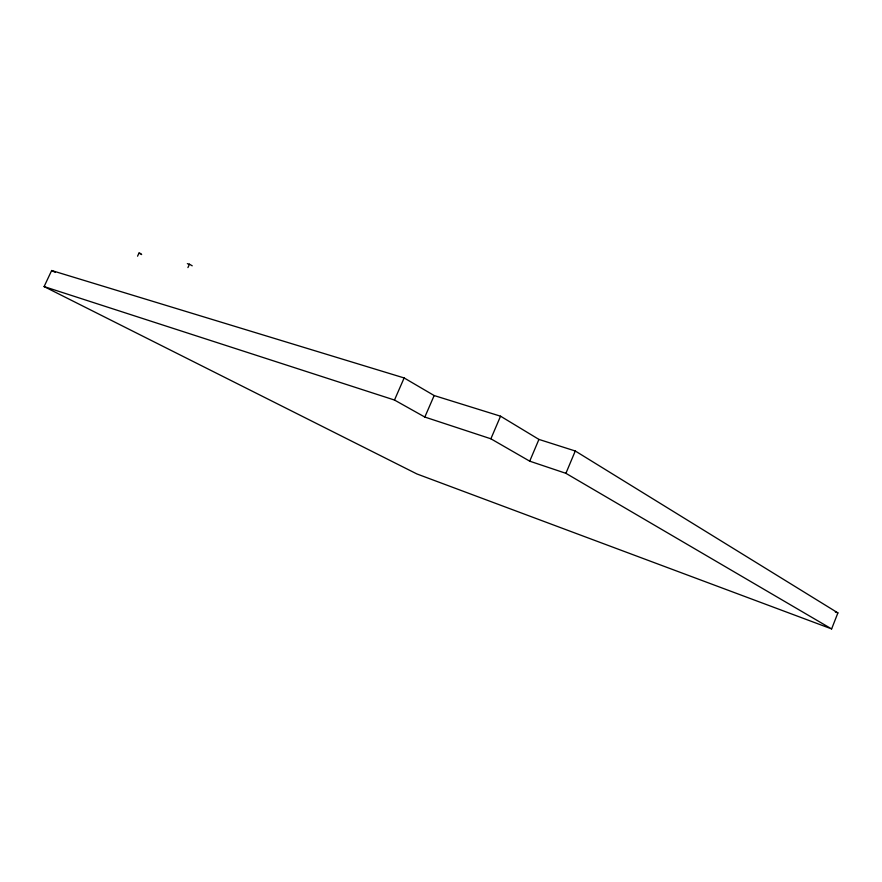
<?xml version="1.0" encoding="UTF-8"?>
<svg xmlns="http://www.w3.org/2000/svg" width="882" height="882" viewBox="0 0 882 882"><rect width="100%" height="100%" fill="white"/><g stroke="black" fill="none" stroke-linecap="round" stroke-linejoin="round"><path stroke-width="1.32" d="M831.616 628.921L837.9 612.902L575.273 451L538.924 439.412L500.546 416.194L434.165 395.544L404.143 377.948L51.663 270.52L44.1 286.584L416.91 473.954L831.616 628.921L565.902 473.325L529.718 461.176L490.877 438.795L424.826 417.054L394.486 400.042L44.1 286.584M565.902 473.325L575.273 451M529.718 461.176L538.924 439.412M490.877 438.795L500.546 416.194M424.826 417.054L434.165 395.544M394.486 400.042L404.143 377.948M187.921 267.588L189.476 264.225L192.221 265.813M137.559 256.188L139.003 253.079L140.899 253.575M187.348 263.674L189.476 264.225M835.309 611.965L837.9 612.902M51.663 270.52L55.334 272.417M139.003 253.079L141.66 254.567"/></g></svg>
